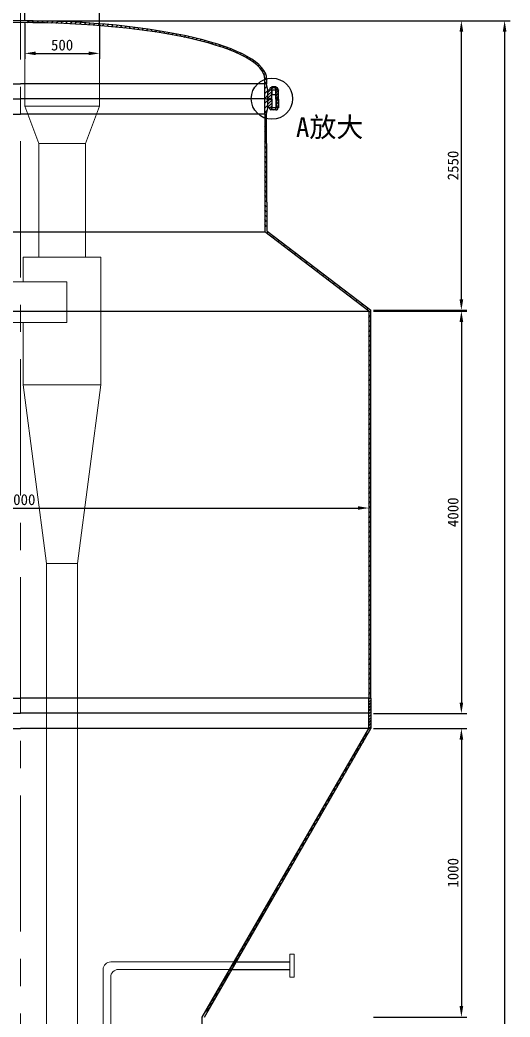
# Model space of a CAD drawing. Header units: millimetres. Extents: x 0 to 609, y 0 to 826.
# Drawn here: x 138.7 to 251.1, y 482.6 to 711.2 of the extents above; entities that cross this region are included whole.
import ezdxf

# ---------------------------------------------------------------- set-up
doc = ezdxf.new("R2010")
doc.units = ezdxf.units.MM
doc.linetypes.add('CENTER', pattern=[2, 1.25, -0.25, 0.25, -0.25])
doc.layers.get('0').update_dxf_attribs({"lineweight": 18})
for name, color, linetype, lineweight in [('中心线', 1, 'CENTER', 0), ('标注', 92, 'Continuous', 25), ('标注1', 6, 'Continuous', 18), ('设备内件', 150, 'Continuous', 20), ('设备轮廓', 7, 'Continuous', 25)]:
    doc.layers.add(name, color=color, linetype=linetype, lineweight=lineweight)
doc.dimstyles.new('ISO-25', dxfattribs={"dimtxt": 2.5, "dimasz": 2.5, "dimexe": 1.25, "dimexo": 0.625, "dimtad": 1, "dimtxsty": 'Standard', "dimcen": 2.5, "dimdle": 5, "dimadec": 0, "dimazin": 0, "dimtfac": 1, "dimtmove": 0, "dimatfit": 3, "dimfxl": 0, "dimarcsym": 0})
pattern_1 = [(45, (0, 0), (-0.3367596, 0.3367596), [])]

# ---------------------------------------------------------------- blocks, each defined once
blk = doc.blocks.new('*X18')
at = {"layer": '设备轮廓', "color": 31, "linetype": 'Continuous', "true_color": 0xfecc66}
for p, q in [((216.92, 545.67), (218.1, 546.85)), ((217.59, 546.82), (218.77, 548)), ((215.6, 543.38), (216.78, 544.56)), ((216.26, 544.52), (217.44, 545.7)), ((214.27, 541.08), (215.45, 542.26)), ((214.94, 542.23), (216.12, 543.41)), ((212.95, 538.79), (214.13, 539.97)), ((213.61, 539.94), (214.79, 541.12)), ((211.62, 536.49), (212.8, 537.67)), ((212.29, 537.64), (213.47, 538.82)), ((210.3, 534.2), (211.48, 535.38)), ((210.96, 535.35), (212.14, 536.53)), ((208.97, 531.9), (210.15, 533.08)), ((209.64, 533.05), (210.82, 534.23)), ((207.65, 529.61), (208.83, 530.79)), ((208.31, 530.76), (209.49, 531.94)), ((206.32, 527.31), (207.5, 528.49)), ((206.99, 528.46), (208.17, 529.64)), ((205, 525.02), (206.18, 526.2)), ((205.66, 526.17), (206.84, 527.35)), ((203.67, 522.72), (204.85, 523.91)), ((204.34, 523.87), (205.52, 525.05)), ((202.35, 520.43), (203.53, 521.61)), ((203.01, 521.58), (204.19, 522.76)), ((201.02, 518.14), (202.21, 519.32)), ((201.69, 519.28), (202.87, 520.46)), ((199.7, 515.84), (200.88, 517.02)), ((200.36, 516.99), (201.54, 518.17)), ((198.38, 513.55), (199.56, 514.73)), ((199.04, 514.69), (200.22, 515.87)), ((197.05, 511.25), (198.23, 512.43)), ((197.71, 512.4), (198.89, 513.58)), ((195.73, 508.96), (196.91, 510.14)), ((196.39, 510.1), (197.57, 511.28)), ((194.4, 506.66), (195.58, 507.84)), ((195.06, 507.81), (196.24, 508.99)), ((193.08, 504.37), (194.26, 505.55)), ((193.74, 505.51), (194.92, 506.69)), ((191.75, 502.07), (192.93, 503.25)), ((192.41, 503.22), (193.59, 504.4)), ((190.43, 499.78), (191.61, 500.96)), ((191.09, 500.92), (192.27, 502.11)), ((189.1, 497.48), (190.28, 498.66)), ((189.76, 498.63), (190.94, 499.81)), ((187.78, 495.19), (188.96, 496.37)), ((188.44, 496.34), (189.62, 497.52)), ((186.45, 492.89), (187.63, 494.07)), ((187.11, 494.04), (188.29, 495.22)), ((185.13, 490.6), (186.31, 491.78)), ((185.79, 491.75), (186.97, 492.93)), ((183.8, 488.3), (184.98, 489.48)), ((184.46, 489.45), (185.64, 490.63)), ((182.48, 486.01), (183.66, 487.19)), ((183.14, 487.16), (184.32, 488.34)), ((181.15, 483.71), (182.33, 484.89)), ((181.81, 484.86), (182.99, 486.04))]:
    blk.add_line(p, q, dxfattribs=at)
blk = doc.blocks.new('*X19')
at = {"layer": '设备轮廓', "color": 31, "linetype": 'Continuous', "true_color": 0xfecc66}
for p, q in [((218.68, 644.12), (219.18, 644.62)), ((218.68, 643), (219.18, 643.5)), ((218.68, 641.88), (219.18, 642.37)), ((218.68, 640.75), (219.18, 641.25)), ((218.68, 639.63), (219.18, 640.13)), ((218.68, 638.51), (219.18, 639.01)), ((218.68, 637.39), (219.18, 637.88)), ((218.68, 636.26), (219.18, 636.76)), ((218.68, 635.14), (219.18, 635.64)), ((218.68, 634.02), (219.18, 634.52)), ((218.68, 632.9), (219.18, 633.39)), ((218.68, 631.77), (219.18, 632.27)), ((218.68, 630.65), (219.18, 631.15)), ((218.68, 629.53), (219.18, 630.03)), ((218.68, 628.41), (219.18, 628.9)), ((218.68, 627.28), (219.18, 627.78)), ((218.68, 626.16), (219.18, 626.66)), ((218.68, 625.04), (219.18, 625.54)), ((218.68, 623.92), (219.18, 624.41)), ((218.68, 622.79), (219.18, 623.29)), ((218.68, 621.67), (219.18, 622.17)), ((218.68, 620.55), (219.18, 621.05)), ((218.68, 619.42), (219.18, 619.92)), ((218.68, 618.3), (219.18, 618.8)), ((218.68, 617.18), (219.18, 617.68)), ((218.68, 616.06), (219.18, 616.56)), ((218.68, 614.93), (219.18, 615.43)), ((218.68, 613.81), (219.18, 614.31)), ((218.68, 612.69), (219.18, 613.19)), ((218.68, 611.57), (219.18, 612.07)), ((218.68, 610.44), (219.18, 610.94)), ((218.68, 609.32), (219.18, 609.82)), ((218.68, 608.2), (219.18, 608.7)), ((218.68, 607.08), (219.18, 607.58)), ((218.68, 605.95), (219.18, 606.45)), ((218.68, 604.83), (219.18, 605.33)), ((218.68, 603.71), (219.18, 604.21)), ((218.68, 602.59), (219.18, 603.09)), ((218.68, 601.46), (219.18, 601.96)), ((218.68, 600.34), (219.18, 600.84)), ((218.68, 599.22), (219.18, 599.72)), ((218.68, 598.1), (219.18, 598.6)), ((218.68, 596.97), (219.18, 597.47)), ((218.68, 595.85), (219.18, 596.35)), ((218.68, 594.73), (219.18, 595.23)), ((218.68, 593.61), (219.18, 594.11)), ((218.68, 592.48), (219.18, 592.98)), ((218.68, 591.36), (219.18, 591.86)), ((218.68, 590.24), (219.18, 590.74)), ((218.68, 589.12), (219.18, 589.62)), ((218.68, 587.99), (219.18, 588.49)), ((218.68, 586.87), (219.18, 587.37)), ((218.68, 585.75), (219.18, 586.25)), ((218.68, 584.63), (219.18, 585.13)), ((218.68, 583.5), (219.18, 584)), ((218.68, 582.38), (219.18, 582.88)), ((218.68, 581.26), (219.18, 581.76)), ((218.68, 580.14), (219.18, 580.64)), ((218.68, 579.01), (219.18, 579.51)), ((218.68, 577.89), (219.18, 578.39)), ((218.68, 576.77), (219.18, 577.27)), ((218.68, 575.65), (219.18, 576.15)), ((218.68, 574.52), (219.18, 575.02)), ((218.68, 573.4), (219.18, 573.9)), ((218.68, 572.28), (219.18, 572.78)), ((218.68, 571.16), (219.18, 571.65)), ((218.68, 570.03), (219.18, 570.53)), ((218.68, 568.91), (219.18, 569.41)), ((218.68, 567.79), (219.18, 568.29)), ((218.68, 566.67), (219.18, 567.16)), ((218.68, 565.54), (219.18, 566.04)), ((218.68, 564.42), (219.18, 564.92)), ((218.68, 563.3), (219.18, 563.8)), ((218.68, 562.18), (219.18, 562.67)), ((218.68, 561.05), (219.18, 561.55)), ((218.68, 559.93), (219.18, 560.43)), ((218.68, 558.81), (219.18, 559.31)), ((218.68, 557.69), (219.18, 558.18)), ((218.68, 556.56), (219.18, 557.06))]:
    blk.add_line(p, q, dxfattribs=at)
blk = doc.blocks.new('*X20')
at = {"layer": '设备轮廓', "color": 31, "linetype": 'Continuous', "true_color": 0xfecc66}
for p, q in [((195.3, 662.27), (195.6, 662.58)), ((196.57, 661.3), (196.88, 661.61)), ((197.85, 660.33), (198.15, 660.64)), ((199.12, 659.36), (199.43, 659.67)), ((200.39, 658.39), (200.7, 658.7)), ((201.67, 657.42), (201.98, 657.73)), ((202.94, 656.45), (203.25, 656.76)), ((204.22, 655.48), (204.53, 655.79)), ((205.49, 654.51), (205.8, 654.82)), ((206.77, 653.54), (207.08, 653.85)), ((208.04, 652.57), (208.35, 652.88)), ((209.32, 651.6), (209.63, 651.91)), ((210.59, 650.63), (210.9, 650.94)), ((211.87, 649.66), (212.18, 649.97)), ((213.14, 648.69), (213.45, 648.99)), ((214.42, 647.72), (214.73, 648.02)), ((215.69, 646.75), (216, 647.05)), ((216.97, 645.78), (217.28, 646.08)), ((218.24, 644.81), (218.55, 645.11))]:
    blk.add_line(p, q, dxfattribs=at)
blk = doc.blocks.new('*X26')
at = {"layer": '标注'}
for points in [[(61.49, 599.72), (61.49, 598.89), (58.99, 599.3)], [(216.18, 599.72), (216.18, 598.89), (218.68, 599.3)]]:
    blk.add_hatch(color=0, dxfattribs=at).paths.add_polyline_path(points, flags=0)
at = {"layer": '标注', "color": 0, "lineweight": -2}
for p, q in [((58.99, 599.44), (58.99, 598.05)), ((61.49, 599.3), (216.18, 599.3)), ((218.68, 599.44), (218.68, 598.05))]:
    blk.add_line(p, q, dxfattribs=at)
at = {"layer": '标注', "color": 0, "insert": (138.84, 601.21), "char_height": 2.5, "width": 14.9352, "attachment_point": 5}
blk.add_mtext('6000', dxfattribs=at)
blk = doc.blocks.new('*X34')
at = {"layer": '标注'}
for points in [[(142.29, 703.97), (142.29, 703.14), (139.79, 703.55)], [(154.43, 703.97), (154.43, 703.14), (156.93, 703.55)]]:
    blk.add_hatch(color=0, dxfattribs=at).paths.add_polyline_path(points, flags=0)
at = {"layer": '标注', "color": 0, "lineweight": -2}
for p, q in [((139.79, 710.41), (139.79, 702.3)), ((156.93, 710.41), (156.93, 702.3)), ((142.29, 703.55), (154.43, 703.55))]:
    blk.add_line(p, q, dxfattribs=at)
at = {"layer": '标注', "color": 0, "insert": (148.36, 705.45), "char_height": 2.5, "width": 11.0252, "attachment_point": 5}
blk.add_mtext('500', dxfattribs=at)
blk = doc.blocks.new('*X37')
at = {"layer": '标注'}
for points in [[(249.41, 708.54), (250.24, 708.54), (249.83, 711.04)], [(249.41, 132.81), (250.24, 132.81), (249.83, 130.31)]]:
    blk.add_hatch(color=0, dxfattribs=at).paths.add_polyline_path(points, flags=0)
at = {"layer": '标注', "color": 0, "lineweight": -2}
for p, q in [((140.41, 711.04), (251.08, 711.04)), ((249.83, 708.54), (249.83, 132.81)), ((140.41, 130.31), (251.08, 130.31))]:
    blk.add_line(p, q, dxfattribs=at)
at = {"layer": '标注', "color": 0, "insert": (247.92, 420.67), "char_height": 2.5, "width": 9.4509, "attachment_point": 5, "rotation": 90}
blk.add_mtext('20228', dxfattribs=at)
blk = doc.blocks.new('*X40')
at = {"layer": '标注'}
for points in [[(239.5, 641.97), (240.33, 641.97), (239.91, 644.47)], [(239.5, 554.69), (240.33, 554.69), (239.91, 552.19)]]:
    blk.add_hatch(color=0, dxfattribs=at).paths.add_polyline_path(points, flags=0)
at = {"layer": '标注', "color": 0, "lineweight": -2}
for p, q in [((219.8, 644.47), (241.16, 644.47)), ((239.91, 641.97), (239.91, 554.69)), ((219.8, 552.19), (241.16, 552.19))]:
    blk.add_line(p, q, dxfattribs=at)
at = {"layer": '标注', "color": 0, "insert": (238.01, 598.33), "char_height": 2.5, "width": 15.1105, "attachment_point": 5, "rotation": 90}
blk.add_mtext('4000', dxfattribs=at)
blk = doc.blocks.new('*X42')
at = {"layer": '标注'}
for points in [[(239.5, 546.22), (240.33, 546.22), (239.91, 548.72)], [(239.5, 485.08), (240.33, 485.08), (239.91, 482.58)]]:
    blk.add_hatch(color=0, dxfattribs=at).paths.add_polyline_path(points, flags=0)
at = {"layer": '标注', "color": 0, "lineweight": -2}
for p, q in [((219.8, 548.72), (241.16, 548.72)), ((239.91, 546.22), (239.91, 485.08)), ((219.8, 482.58), (241.16, 482.58))]:
    blk.add_line(p, q, dxfattribs=at)
at = {"layer": '标注', "color": 0, "insert": (238.01, 515.65), "char_height": 2.5, "width": 14.4398, "attachment_point": 5, "rotation": 90}
blk.add_mtext('1000', dxfattribs=at)
blk = doc.blocks.new('*X43')
at = {"layer": '标注'}
for points in [[(239.5, 708.54), (240.33, 708.54), (239.91, 711.04)], [(239.5, 647.14), (240.33, 647.14), (239.91, 644.64)]]:
    blk.add_hatch(color=0, dxfattribs=at).paths.add_polyline_path(points, flags=0)
at = {"layer": '标注', "color": 0, "lineweight": -2}
for p, q in [((219.8, 711.04), (241.16, 711.04)), ((239.91, 647.14), (239.91, 708.54)), ((219.8, 644.64), (241.16, 644.64))]:
    blk.add_line(p, q, dxfattribs=at)
at = {"layer": '标注', "color": 0, "insert": (238.01, 677.84), "char_height": 2.5, "width": 14.9962, "attachment_point": 5, "rotation": 90}
blk.add_mtext('2550', dxfattribs=at)

msp = doc.modelspace()

# ---------------------------------------------------------------- hatches: boundary and pattern name
at = {"layer": '设备轮廓', "true_color": 0xfecc66}
h = msp.add_hatch(dxfattribs=at)
h.set_pattern_fill('ANSI31', color=31, style=0, pattern_type=0)
h.set_pattern_definition([(45, (0, 0), (-0.561266, 0.561266), [])])
edge = h.paths.add_edge_path(flags=0)
edge.add_spline(control_points=[(156.927, 710.328), (148.589, 710.999), (139.789, 711.034)], knot_values=[0, 0, 0, 42.6967996, 42.6967996, 42.6967996], weights=[1, 0.9880536, 1], degree=2, periodic=0)
edge.add_line((139.789, 711.034), (139.789, 710.602))
edge.add_spline(control_points=[(156.927, 709.908), (148.593, 710.568), (139.789, 710.602)], knot_values=[0, 0, 0, 42.7412067, 42.7412067, 42.7412067], weights=[1, 0.9878616, 1], degree=2, periodic=0)
edge.add_line((156.927, 709.908), (156.927, 710.328))
edge = h.paths.add_edge_path(flags=0)
edge.add_line((195.266, 689.618), (194.834, 689.618))
edge.add_line((194.834, 689.618), (194.834, 688.73))
edge.add_arc((196.473, 693.16), 4.724, 249.69084, 255.18883)
edge.add_line((195.266, 688.593), (195.266, 689.618))
h = msp.add_hatch(dxfattribs=at)
h.set_pattern_fill('ANSI31', color=31, style=0, pattern_type=0)
h.set_pattern_definition(pattern_1)
h.paths.add_polyline_path([(198.007, 695.115), (197.424, 695.115), (197.424, 693.16), (198.007, 693.16)], flags=0)
h.paths.add_polyline_path([(198.007, 693.022), (197.424, 693.022), (197.424, 691.067), (198.007, 691.067)], flags=0)
h.paths.add_polyline_path([(196.43, 693.022), (196.106, 693.022), (196.106, 693.16), (195.901, 693.16), (195.901, 693.022), (195.525, 693.022), (195.525, 691.067), (196.43, 691.067)], flags=0)
h.paths.add_polyline_path([(196.43, 695.115), (195.525, 695.115), (195.525, 693.022), (195.869, 693.022), (195.869, 693.16), (196.106, 693.16), (196.43, 693.16)], flags=0)
h = msp.add_hatch(dxfattribs=at)
h.set_pattern_fill('ANSI31', color=31, style=0, pattern_type=0)
h.set_pattern_definition(pattern_1)
h.paths.add_polyline_path([(219.18, 555.663), (218.681, 555.663), (218.681, 548.717), (219.18, 548.717)], flags=0)

# ---------------------------------------------------------------- linework, layer by layer
at = {"ltscale": 10}
for p, q in [((200.559, 496.278), (200.559, 496.974)), ((200.559, 496.974), (201.604, 496.974)), ((200.559, 495.233), (200.559, 496.278)), ((201.604, 496.974), (201.604, 491.751)), ((200.559, 495.233), (200.559, 493.492)), ((200.559, 492.796), (200.559, 493.492)), ((200.559, 491.751), (200.559, 492.796)), ((200.559, 491.751), (201.604, 491.751))]:
    msp.add_line(p, q, dxfattribs=at)
at = {"layer": '中心线', "ltscale": 25}
msp.add_line((138.835, 152.163), (138.835, 742.824), dxfattribs=at)
at = {"layer": '设备内件'}
for p, q in [((139.789, 691.421), (139.789, 710.602)), ((156.927, 691.421), (156.927, 709.908)), ((156.927, 691.421), (139.789, 691.421)), ((139.789, 691.421), (143.014, 682.852)), ((153.696, 682.852), (156.927, 691.421)), ((143.014, 682.852), (153.696, 682.852)), ((143.014, 682.852), (143.014, 656.828)), ((153.696, 682.852), (153.696, 656.828)), ((139.451, 656.828), (139.451, 651.185)), ((157.264, 656.828), (139.451, 656.828)), ((157.264, 645.706), (157.264, 656.828)), ((149.428, 651.185), (117.618, 651.185)), ((149.428, 651.185), (149.428, 641.81)), ((157.264, 641.81), (157.264, 645.706)), ((117.618, 641.81), (149.428, 641.81)), ((139.451, 641.81), (139.451, 636.166)), ((157.264, 641.81), (157.264, 627.512)), ((139.451, 636.166), (139.451, 627.512)), ((157.264, 627.512), (139.451, 627.512)), ((139.451, 627.512), (144.795, 586.543)), ((157.264, 627.512), (151.92, 586.543)), ((151.92, 586.543), (144.795, 586.543)), ((144.795, 586.543), (144.795, 245.343)), ((151.92, 586.543), (151.92, 245.343))]:
    msp.add_line(p, q, dxfattribs=at)
at = {"layer": '设备内件', "ltscale": 10}
for p, q in [((159.507, 495.233), (187.802, 495.233)), ((159.507, 495.233), (159.507, 495.233)), ((157.766, 462.308), (157.766, 493.492)), ((157.766, 493.492), (157.766, 493.492)), ((159.507, 462.308), (159.507, 491.751)), ((161.248, 493.492), (186.797, 493.492))]:
    msp.add_line(p, q, dxfattribs=at)
for centre in [(159.507, 493.492), (161.248, 491.751)]:
    msp.add_arc(centre, 1.741, 90, 180, dxfattribs=at)
at = {"layer": '设备轮廓'}
for p, q in [((139.789, 711.034), (139.789, 718.774)), ((156.927, 710.328), (156.927, 718.774)), ((194.834, 696.564), (194.834, 697.617)), ((195.266, 697.617), (195.266, 696.564)), ((82.405, 696.564), (138.835, 696.564)), ((195.266, 696.564), (138.835, 696.564)), ((194.834, 689.618), (194.834, 696.564)), ((195.525, 695.115), (195.266, 696.564)), ((198.007, 695.115), (195.525, 695.115)), ((195.525, 691.067), (195.525, 695.115)), ((196.02, 695.223), (195.912, 695.223)), ((195.912, 695.223), (195.912, 695.115)), ((196.02, 695.45), (196.02, 695.223)), ((196.02, 695.223), (196.473, 695.223)), ((196.473, 695.676), (196.247, 695.676)), ((196.43, 693.16), (196.43, 695.115)), ((196.517, 695.936), (196.473, 695.892)), ((196.473, 695.676), (196.473, 695.892)), ((196.473, 695.892), (196.927, 695.892)), ((197.381, 695.676), (196.473, 695.676)), ((196.473, 695.223), (196.473, 695.45)), ((196.473, 695.223), (197.381, 695.223)), ((196.473, 693.16), (196.473, 695.115)), ((196.473, 693.022), (196.473, 695.115)), ((196.517, 695.676), (196.517, 695.936)), ((196.517, 695.936), (196.927, 695.936)), ((196.517, 694.137), (196.517, 695.115)), ((196.927, 695.936), (197.337, 695.936)), ((196.927, 695.892), (197.381, 695.892)), ((197.337, 695.936), (197.337, 695.676)), ((197.337, 695.936), (197.381, 695.892)), ((197.337, 694.137), (197.337, 695.115)), ((197.381, 695.892), (197.381, 695.676)), ((197.381, 695.676), (197.607, 695.676)), ((197.381, 695.223), (197.381, 695.45)), ((197.834, 695.223), (197.381, 695.223)), ((197.381, 693.022), (197.381, 695.115)), ((197.424, 693.16), (197.424, 695.115)), ((197.834, 695.45), (197.834, 695.223)), ((197.834, 695.223), (197.942, 695.223)), ((197.942, 695.223), (197.942, 695.115)), ((198.007, 693.16), (198.007, 695.115)), ((82.494, 693.16), (138.835, 693.16)), ((195.177, 693.16), (138.835, 693.16)), ((195.144, 693.022), (195.144, 693.16)), ((195.177, 693.022), (195.144, 693.022)), ((195.177, 693.022), (195.177, 693.16)), ((195.901, 693.022), (195.177, 693.022)), ((195.869, 693.16), (195.869, 693.022)), ((196.106, 693.16), (195.869, 693.16)), ((195.901, 693.022), (195.869, 693.022)), ((196.106, 693.16), (195.901, 693.16)), ((195.901, 693.16), (195.901, 693.022)), ((196.106, 693.022), (196.106, 693.16)), ((196.106, 693.16), (196.473, 693.16)), ((196.106, 693.022), (196.473, 693.022)), ((196.43, 693.022), (196.43, 691.067)), ((196.473, 694.137), (197.381, 694.137)), ((196.473, 693.022), (196.473, 691.067)), ((196.473, 693.022), (196.473, 691.067)), ((197.381, 693.16), (198.007, 693.16)), ((197.381, 693.022), (198.007, 693.022)), ((197.381, 693.022), (197.381, 691.067)), ((197.424, 693.022), (197.424, 691.067)), ((198.007, 693.022), (198.007, 691.067)), ((195.266, 689.618), (195.525, 691.067)), ((198.007, 691.067), (195.525, 691.067)), ((196.02, 690.84), (196.02, 691.067)), ((196.473, 690.613), (196.247, 690.613)), ((196.473, 690.84), (196.473, 691.067)), ((197.381, 690.613), (196.473, 690.613)), ((197.381, 690.84), (197.381, 691.067)), ((197.381, 690.613), (197.607, 690.613)), ((197.834, 690.84), (197.834, 691.067)), ((82.904, 689.618), (138.835, 689.618)), ((194.767, 689.618), (138.835, 689.618)), ((194.767, 689.618), (195.266, 689.618)), ((194.834, 689.618), (194.834, 662.62)), ((195.382, 662.745), (195.266, 689.618)), ((82.837, 662.62), (194.834, 662.62)), ((218.681, 644.474), (194.834, 662.62)), ((195.382, 662.745), (219.18, 644.637)), ((58.99, 644.474), (218.681, 644.474)), ((218.681, 644.474), (218.681, 555.663)), ((219.18, 555.663), (219.18, 644.637)), ((58.99, 555.663), (138.835, 555.663)), ((218.681, 555.663), (138.835, 555.663)), ((218.681, 548.717), (218.681, 555.663)), ((218.681, 555.663), (219.18, 555.663)), ((219.18, 555.663), (219.18, 548.717)), ((58.99, 552.259), (138.835, 552.259)), ((218.681, 552.259), (138.835, 552.259)), ((58.99, 548.717), (138.835, 548.717)), ((218.681, 548.717), (138.835, 548.717)), ((180.496, 482.577), (218.681, 548.717)), ((180.994, 482.577), (219.18, 548.717)), ((218.681, 548.717), (219.18, 548.717)), ((188.301, 495.233), (200.559, 495.233)), ((187.296, 493.492), (200.559, 493.492)), ((180.049, 457.404), (180.496, 482.577))]:
    msp.add_line(p, q, dxfattribs=at)
at = {"layer": '设备轮廓', "color": 31, "linetype": 'Continuous', "true_color": 0xfecc66}
for p, q in [((157.57, 709.856), (157.957, 710.242)), ((158.605, 709.768), (158.988, 710.151)), ((159.635, 709.675), (160.015, 710.055)), ((160.659, 709.577), (161.036, 709.954)), ((161.679, 709.475), (162.052, 709.848)), ((162.693, 709.367), (163.063, 709.737)), ((163.703, 709.253), (164.069, 709.62)), ((164.707, 709.135), (165.07, 709.498)), ((165.706, 709.011), (166.065, 709.371)), ((166.699, 708.882), (167.055, 709.238)), ((167.687, 708.748), (168.039, 709.1)), ((168.67, 708.608), (169.018, 708.956)), ((169.646, 708.462), (169.99, 708.806)), ((170.617, 708.31), (170.957, 708.65)), ((171.582, 708.152), (171.918, 708.488)), ((172.541, 707.988), (172.873, 708.32)), ((173.493, 707.818), (173.821, 708.146)), ((174.439, 707.641), (174.763, 707.965)), ((175.378, 707.458), (175.697, 707.778)), ((176.31, 707.268), (176.625, 707.583)), ((177.235, 707.07), (177.546, 707.381)), ((178.152, 706.865), (178.459, 707.172)), ((179.062, 706.652), (179.364, 706.954)), ((179.964, 706.431), (180.262, 706.729)), ((180.856, 706.201), (181.15, 706.495)), ((181.741, 705.963), (182.03, 706.252)), ((182.615, 705.715), (182.9, 706)), ((183.48, 705.457), (183.76, 705.738)), ((184.333, 705.188), (184.61, 705.465)), ((185.176, 704.908), (185.448, 705.181)), ((186.006, 704.616), (186.275, 704.884)), ((186.823, 704.311), (187.088, 704.575)), ((187.626, 703.991), (187.887, 704.252)), ((188.413, 703.655), (188.67, 703.913)), ((189.183, 703.303), (189.437, 703.557)), ((189.933, 702.93), (190.185, 703.182)), ((190.662, 702.536), (190.911, 702.786)), ((191.365, 702.117), (191.614, 702.366)), ((192.039, 701.669), (192.289, 701.918)), ((192.679, 701.186), (192.931, 701.438)), ((193.275, 700.66), (193.533, 700.917)), ((193.818, 700.08), (194.085, 700.347)), ((194.287, 699.427), (194.573, 699.713)), ((194.65, 698.667), (194.971, 698.988)), ((194.832, 697.726), (195.226, 698.12)), ((194.834, 696.606), (195.266, 697.038)), ((194.834, 695.483), (195.364, 696.014)), ((194.834, 694.361), (195.525, 695.052)), ((194.834, 693.238), (195.525, 693.929)), ((194.834, 692.115), (195.525, 692.807)), ((194.834, 690.993), (195.525, 691.684)), ((194.834, 689.87), (195.415, 690.451)), ((195.266, 688.572), (194.834, 689.004)), ((195.266, 687.45), (194.834, 687.882)), ((195.266, 686.327), (194.834, 686.759)), ((195.266, 685.205), (194.834, 685.637)), ((195.266, 684.082), (194.834, 684.514)), ((195.266, 682.96), (194.834, 683.392)), ((195.266, 681.837), (194.834, 682.269)), ((195.266, 680.715), (194.834, 681.147)), ((195.266, 679.592), (194.834, 680.024)), ((195.266, 678.47), (194.834, 678.902)), ((195.266, 677.347), (194.834, 677.779)), ((195.266, 676.224), (194.834, 676.656)), ((195.266, 675.102), (194.834, 675.534)), ((195.266, 673.979), (194.834, 674.411)), ((195.266, 672.857), (194.834, 673.289)), ((195.266, 671.734), (194.834, 672.166)), ((195.266, 670.612), (194.834, 671.044)), ((195.266, 669.489), (194.834, 669.921)), ((195.266, 668.367), (194.834, 668.799)), ((195.266, 667.244), (194.834, 667.676)), ((195.266, 666.122), (194.834, 666.554)), ((195.266, 664.999), (194.834, 665.431)), ((195.266, 663.877), (194.834, 664.309))]:
    msp.add_line(p, q, dxfattribs=at)
at = {"layer": '设备轮廓'}
msp.add_circle((196.473, 693.16), 4.724, dxfattribs=at)
for centre, radius, start, end in [((196.247, 695.45), 0.227, 360, 180), ((196.927, 695.109), 0.567, 36.8699, 143.1301), ((197.607, 695.45), 0.227, 0, 180), ((196.247, 690.84), 0.227, 180, 360), ((196.927, 691.18), 0.567, 216.8699, 323.1301), ((197.607, 690.84), 0.227, 180, 0)]:
    msp.add_arc(centre, radius, start, end, dxfattribs=at)
for major_axis, ratio, start_param, end_param in [((-56.43, 0), 0.2377976, 4.712389, 6.2831853), ((55.998, 0), 0.2319176, 1.5707963, 3.1415927), ((56.43, 0), 0.2377976, 0, 1.5707963), ((-55.998, 0), 0.2319176, 3.1415927, 4.712389)]:
    msp.add_ellipse((138.835, 697.617), major_axis=major_axis, ratio=ratio, start_param=start_param, end_param=end_param, dxfattribs=at)

# ---------------------------------------------------------------- block references
at = {"layer": '设备轮廓', "color": 31, "true_color": 0xfecc66}
for name in ['*X20', '*X19', '*X18']:
    msp.add_blockref(name, (0, 0), dxfattribs=at)

# ---------------------------------------------------------------- texts
at = {"layer": '标注1', "insert": (201.976, 688.904), "char_height": 4.536, "attachment_point": 1}
msp.add_mtext_dynamic_manual_height_columns('A{\\fSimSun|b0|i0|c0|p34;放大}', width=151.69198, gutter_width=12.5, heights=[0], dxfattribs=at)

# ---------------------------------------------------------------- dimensions: what is measured, and where the dimension line sits
at = {"layer": '标注'}
for base, p1, p2, text, picture, middle in [((156.927, 703.552), (139.789, 711.036), (156.927, 711.036), '500', '*X34', (148.358, 705.453)), ((218.681, 599.305), (58.99, 600.068), (218.681, 600.068), '6000', '*X26', (138.835, 601.206))]:
    dim = msp.add_linear_dim(base=base, p1=p1, p2=p2, text=text, dimstyle='ISO-25', override={"dimsah": 1, "dimtolj": 1}, dxfattribs=at)
    dim.commit()
    dim.dimension.update_dxf_attribs({"geometry": picture, "text_midpoint": middle})
for base, p1, p2, text, picture, middle in [((249.825, 130.313), (139.789, 711.036), (139.789, 130.313), '20228', '*X37', (247.924, 420.675)), ((239.912, 711.036), (219.18, 644.637), (219.18, 711.036), '2550', '*X43', (238.011, 677.837)), ((239.912, 552.19), (219.18, 644.474), (219.18, 552.19), '4000', '*X40', (238.011, 598.332)), ((239.912, 482.577), (219.18, 548.717), (219.18, 482.577), '1000', '*X42', (238.011, 515.647))]:
    dim = msp.add_linear_dim(base=base, p1=p1, p2=p2, angle=90, text=text, dimstyle='ISO-25', override={"dimsah": 1, "dimtolj": 1}, dxfattribs=at)
    dim.commit()
    dim.dimension.update_dxf_attribs({"geometry": picture, "text_midpoint": middle})

doc.saveas('drawing.dxf')
